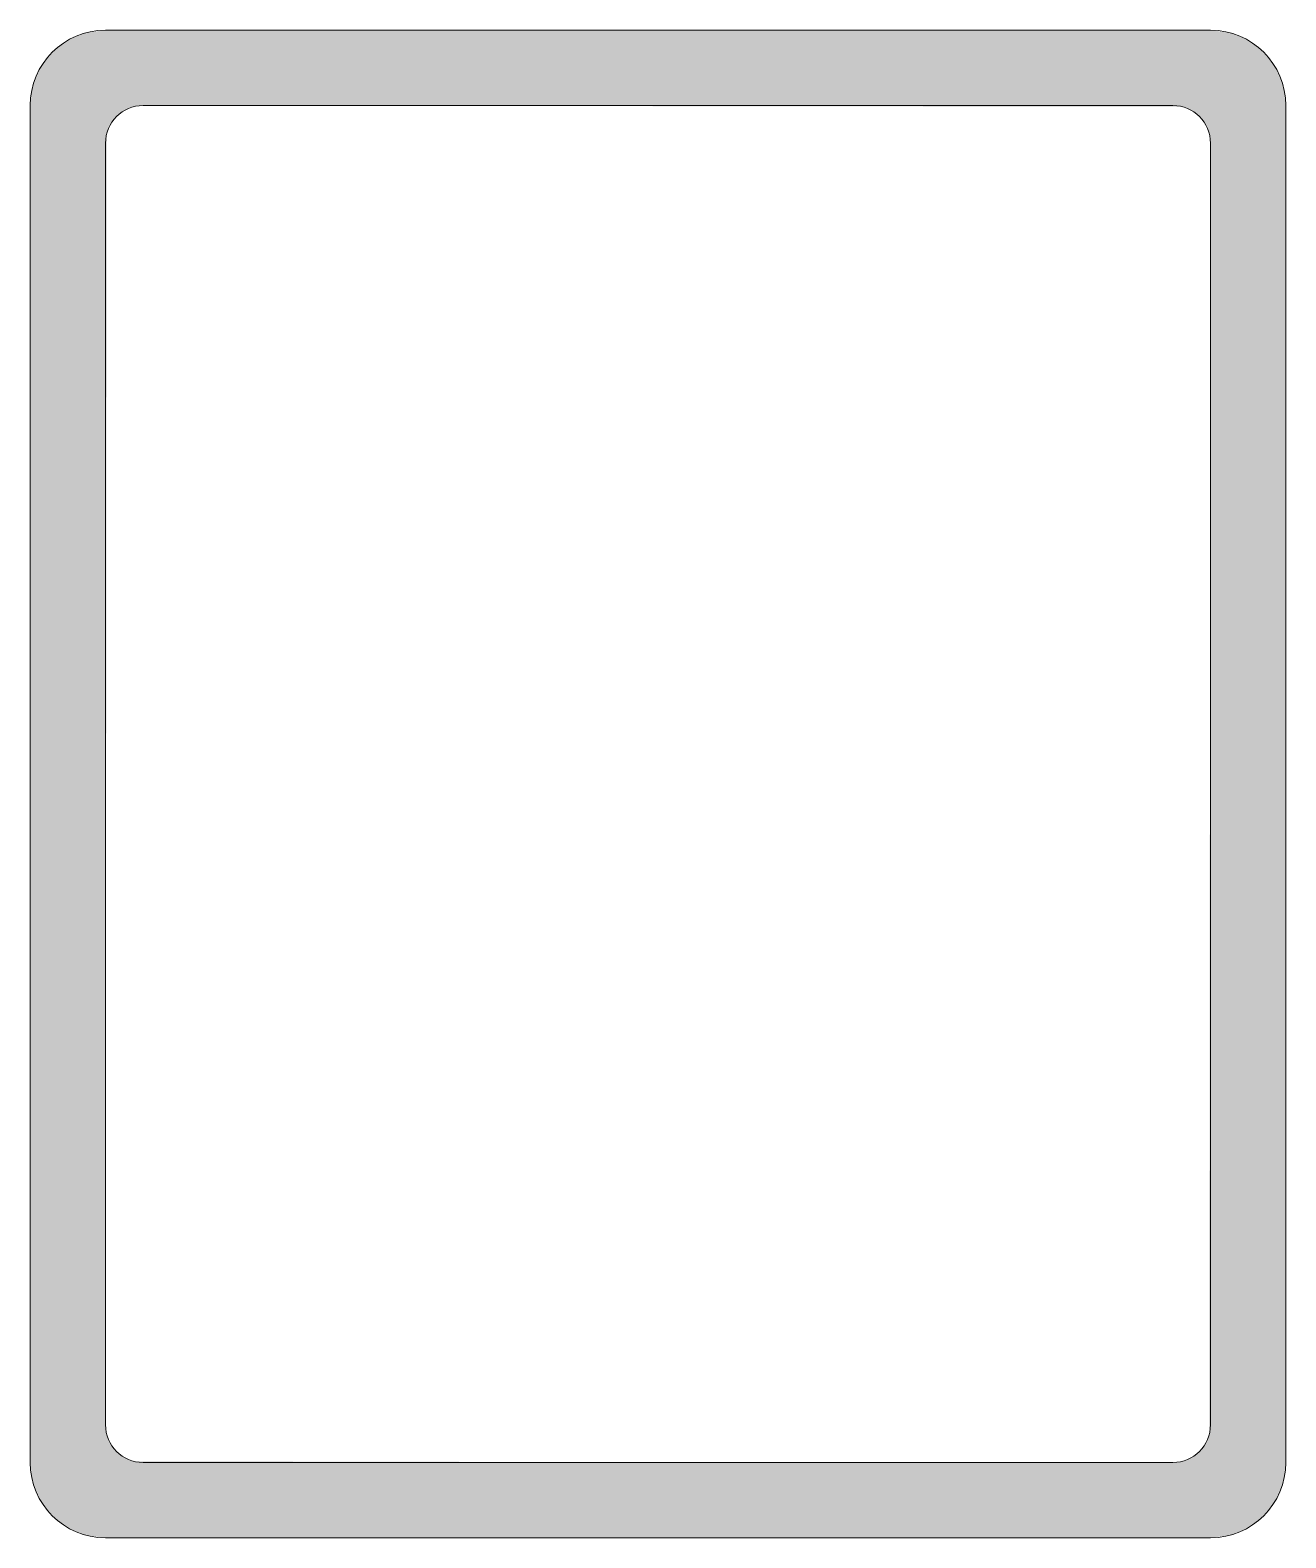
# Model space of a CAD drawing. Header units: metres. Extents: x -25 to 25, y -30 to 30.
import ezdxf

# ---------------------------------------------------------------- set-up
doc = ezdxf.new("R2010")
doc.units = ezdxf.units.M
doc.linetypes.add('Dash', pattern=[6.35, 3.175, -3.175])
doc.layers.add('A-DETL-GENF', color=92, linetype='Continuous', lineweight=18)
doc.layers.add('A-DETL-GENF-HDLN', color=1, linetype='Dash', lineweight=18)

# ---------------------------------------------------------------- blocks, each defined once
blk = doc.blocks.new('28 kokerprofiel - 60x50x3-1485282-00_0 Basismaterialen')
at = {"layer": 'A-DETL-GENF', "linetype": 'Dash'}
h = blk.add_hatch(color=256, dxfattribs=at)
h.paths.add_polyline_path([(-22, -30), (22, -30), (22.776, -29.898), (23.5, -29.598), (24.121, -29.121), (24.598, -28.5), (24.898, -27.776), (25, -27), (25, 27), (24.898, 27.776), (24.598, 28.5), (24.121, 29.121), (23.5, 29.598), (22.776, 29.898), (22, 30), (-22, 30), (-22.776, 29.898), (-23.5, 29.598), (-24.121, 29.121), (-24.598, 28.5), (-24.898, 27.776), (-25, 27), (-25, -27), (-24.898, -27.776), (-24.598, -28.5), (-24.121, -29.121), (-23.5, -29.598), (-22.776, -29.898)])
h.paths.add_polyline_path([(4.537, -27), (-20.888, -26.949), (-21.25, -26.799), (-21.561, -26.561), (-21.799, -26.25), (-21.949, -25.888), (-22, -25.5), (-21.949, 25.888), (-21.799, 26.25), (-21.561, 26.561), (-21.25, 26.799), (-20.888, 26.949), (-20.5, 27), (20.888, 26.949), (21.25, 26.799), (21.561, 26.561), (21.799, 26.25), (21.949, 25.888), (22, 25.5), (21.949, -25.888), (21.799, -26.25), (21.561, -26.561), (21.25, -26.799), (20.888, -26.949), (20.5, -27)])
at = {"layer": 'A-DETL-GENF'}
for p, q in [((22, 30), (-22, 30)), ((-25, 27), (-25, -27)), ((-20.5, 27), (20.5, 27)), ((25, -27), (25, 27)), ((-22, -25.5), (-22, 25.5)), ((22, 25.5), (22, -25.5)), ((20.5, -27), (-20.5, -27)), ((-22, -30), (22, -30))]:
    blk.add_line(p, q, dxfattribs=at)
for centre, radius, start, end in [((-22, 27), 3, 90, 180), ((22, 27), 3, 360, 90), ((-20.5, 25.5), 1.5, 90, 180), ((20.5, 25.5), 1.5, 0, 90), ((-20.5, -25.5), 1.5, 180, 270), ((20.5, -25.5), 1.5, 270, 0), ((-22, -27), 3, 180, 270), ((22, -27), 3, 270, 360)]:
    blk.add_arc(centre, radius, start, end, dxfattribs=at)
at = {"layer": 'A-DETL-GENF-HDLN'}
for p, q in [((-22, 30), (22, 30)), ((-25, -27), (-25, 27)), ((-20.5, 27), (20.5, 27)), ((25, 27), (25, -27)), ((-22, -25.5), (-22, 25.5)), ((22, 25.5), (22, -25.5)), ((20.5, -27), (-20.5, -27)), ((22, -30), (-22, -30))]:
    blk.add_line(p, q, dxfattribs=at)
for centre, radius, start, end in [((-22, 27), 3, 90, 180), ((22, 27), 3, 360, 90), ((-20.5, 25.5), 1.5, 90, 180), ((20.5, 25.5), 1.5, 360, 90), ((-20.5, -25.5), 1.5, 180, 270), ((20.5, -25.5), 1.5, 270, 0), ((-22, -27), 3, 180, 270), ((22, -27), 3, 270, 0)]:
    blk.add_arc(centre, radius, start, end, dxfattribs=at)

msp = doc.modelspace()

# ---------------------------------------------------------------- block references
msp.add_blockref('28 kokerprofiel - 60x50x3-1485282-00_0 Basismaterialen', (0, 0))

doc.saveas('drawing.dxf')
